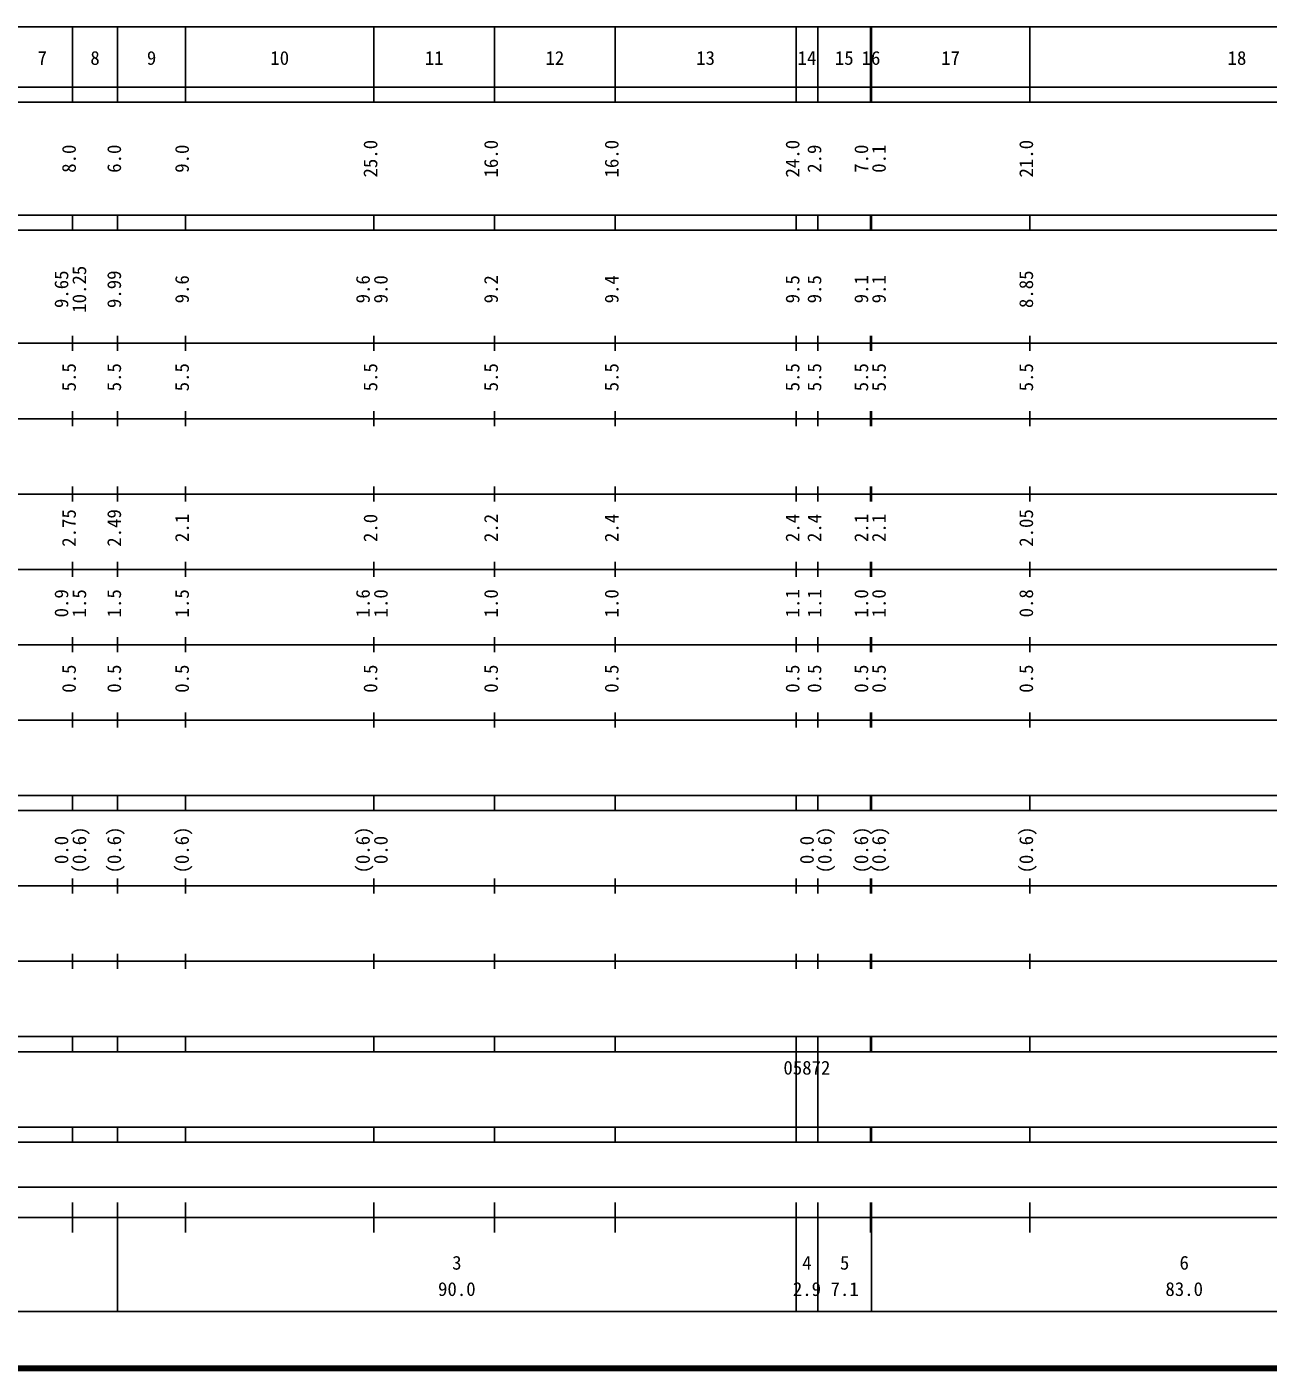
# Model space of a CAD drawing. Units: millimetres on the paper, enlarged 1000 times. Extents: x 40000 to 680000, y 20000 to 380000.
# Drawn here: x 255951 to 420640, y 20000 to 198000 of the extents above; entities that cross this region are included whole.
import ezdxf
from ezdxf.enums import TextEntityAlignment as Align

# ---------------------------------------------------------------- set-up
doc = ezdxf.new("R2010")
doc.units = ezdxf.units.MM
doc.header["$LTSCALE"] = 1000
doc.layers.add('M-TTL', color=2, linetype='Continuous', lineweight=140)
doc.layers.add('M-TTL-BAND', color=7, linetype='Continuous', lineweight=25)
doc.styles.add('ＭＳ ゴシック', font='')
doc.styles.get('ＭＳ ゴシック').set_extended_font_data('MS Gothic')

msp = doc.modelspace()

# ---------------------------------------------------------------- linework, layer by layer
at = {"layer": 'M-TTL'}
msp.add_line((40000, 20000), (680000, 20000), dxfattribs=at)
at = {"layer": 'M-TTL-BAND'}
for p, q in [((68000, 198000), (579000, 198000)), ((262000, 188000), (262000, 198000)), ((268000, 188000), (268000, 198000)), ((277000, 188000), (277000, 198000)), ((302000, 188000), (302000, 198000)), ((318000, 188000), (318000, 198000)), ((334000, 188000), (334000, 198000)), ((358000, 188000), (358000, 198000)), ((360900, 188000), (360900, 198000)), ((367900, 188000), (367900, 198000)), ((368000, 188000), (368000, 198000)), ((389000, 188000), (389000, 198000)), ((40000, 190000), (579000, 190000)), ((40000, 188000), (579000, 188000)), ((40000, 173000), (579000, 173000)), ((262000, 171000), (262000, 173000)), ((268000, 171000), (268000, 173000)), ((277000, 171000), (277000, 173000)), ((302000, 171000), (302000, 173000)), ((318000, 171000), (318000, 173000)), ((334000, 171000), (334000, 173000)), ((358000, 171000), (358000, 173000)), ((360900, 171000), (360900, 173000)), ((367900, 171000), (367900, 173000)), ((368000, 171000), (368000, 173000)), ((389000, 171000), (389000, 173000)), ((40000, 171000), (579000, 171000)), ((262000, 155000), (262000, 157000)), ((268000, 155000), (268000, 157000)), ((277000, 155000), (277000, 157000)), ((302000, 155000), (302000, 157000)), ((318000, 155000), (318000, 157000)), ((334000, 155000), (334000, 157000)), ((358000, 155000), (358000, 157000)), ((360900, 155000), (360900, 157000)), ((367900, 155000), (367900, 157000)), ((368000, 155000), (368000, 157000)), ((389000, 155000), (389000, 157000)), ((40000, 156000), (579000, 156000)), ((46000, 146000), (579000, 146000)), ((262000, 145000), (262000, 147000)), ((268000, 145000), (268000, 147000)), ((277000, 145000), (277000, 147000)), ((302000, 145000), (302000, 147000)), ((318000, 145000), (318000, 147000)), ((334000, 145000), (334000, 147000)), ((358000, 145000), (358000, 147000)), ((360900, 145000), (360900, 147000)), ((367900, 145000), (367900, 147000)), ((368000, 145000), (368000, 147000)), ((389000, 145000), (389000, 147000)), ((52000, 136000), (579000, 136000)), ((262000, 135000), (262000, 137000)), ((268000, 135000), (268000, 137000)), ((277000, 135000), (277000, 137000)), ((302000, 135000), (302000, 137000)), ((318000, 135000), (318000, 137000)), ((334000, 135000), (334000, 137000)), ((358000, 135000), (358000, 137000)), ((360900, 135000), (360900, 137000)), ((367900, 135000), (367900, 137000)), ((368000, 135000), (368000, 137000)), ((389000, 135000), (389000, 137000)), ((262000, 125000), (262000, 127000)), ((268000, 125000), (268000, 127000)), ((277000, 125000), (277000, 127000)), ((302000, 125000), (302000, 127000)), ((318000, 125000), (318000, 127000)), ((334000, 125000), (334000, 127000)), ((358000, 125000), (358000, 127000)), ((360900, 125000), (360900, 127000)), ((367900, 125000), (367900, 127000)), ((368000, 125000), (368000, 127000)), ((389000, 125000), (389000, 127000)), ((46000, 126000), (579000, 126000)), ((52000, 116000), (579000, 116000)), ((262000, 115000), (262000, 117000)), ((268000, 115000), (268000, 117000)), ((277000, 115000), (277000, 117000)), ((302000, 115000), (302000, 117000)), ((318000, 115000), (318000, 117000)), ((334000, 115000), (334000, 117000)), ((358000, 115000), (358000, 117000)), ((360900, 115000), (360900, 117000)), ((367900, 115000), (367900, 117000)), ((368000, 115000), (368000, 117000)), ((389000, 115000), (389000, 117000)), ((262000, 105000), (262000, 107000)), ((268000, 105000), (268000, 107000)), ((277000, 105000), (277000, 107000)), ((302000, 105000), (302000, 107000)), ((318000, 105000), (318000, 107000)), ((334000, 105000), (334000, 107000)), ((358000, 105000), (358000, 107000)), ((360900, 105000), (360900, 107000)), ((367900, 105000), (367900, 107000)), ((368000, 105000), (368000, 107000)), ((389000, 105000), (389000, 107000)), ((46000, 106000), (579000, 106000)), ((40000, 96000), (579000, 96000)), ((262000, 94000), (262000, 96000)), ((268000, 94000), (268000, 96000)), ((277000, 94000), (277000, 96000)), ((302000, 94000), (302000, 96000)), ((318000, 94000), (318000, 96000)), ((334000, 94000), (334000, 96000)), ((358000, 94000), (358000, 96000)), ((360900, 94000), (360900, 96000)), ((367900, 94000), (367900, 96000)), ((368000, 94000), (368000, 96000)), ((389000, 94000), (389000, 96000)), ((40000, 94000), (579000, 94000)), ((49000, 84000), (579000, 84000)), ((262000, 83000), (262000, 85000)), ((268000, 83000), (268000, 85000)), ((277000, 83000), (277000, 85000)), ((302000, 83000), (302000, 85000)), ((318000, 83000), (318000, 85000)), ((334000, 83000), (334000, 85000)), ((358000, 83000), (358000, 85000)), ((360900, 83000), (360900, 85000)), ((367900, 83000), (367900, 85000)), ((368000, 83000), (368000, 85000)), ((389000, 83000), (389000, 85000)), ((262000, 73000), (262000, 75000)), ((268000, 73000), (268000, 75000)), ((277000, 73000), (277000, 75000)), ((302000, 73000), (302000, 75000)), ((318000, 73000), (318000, 75000)), ((334000, 73000), (334000, 75000)), ((358000, 73000), (358000, 75000)), ((360900, 73000), (360900, 75000)), ((367900, 73000), (367900, 75000)), ((368000, 73000), (368000, 75000)), ((389000, 73000), (389000, 75000)), ((40000, 74000), (579000, 74000)), ((40000, 64000), (579000, 64000)), ((262000, 62000), (262000, 64000)), ((268000, 62000), (268000, 64000)), ((277000, 62000), (277000, 64000)), ((302000, 62000), (302000, 64000)), ((318000, 62000), (318000, 64000)), ((334000, 62000), (334000, 64000)), ((358000, 62000), (358000, 64000)), ((360900, 62000), (360900, 64000)), ((367900, 62000), (367900, 64000)), ((368000, 62000), (368000, 64000)), ((389000, 62000), (389000, 64000)), ((40000, 62000), (579000, 62000)), ((358000, 52000), (358000, 62000)), ((360900, 52000), (360900, 62000)), ((40000, 52000), (579000, 52000)), ((262000, 50000), (262000, 52000)), ((268000, 50000), (268000, 52000)), ((277000, 50000), (277000, 52000)), ((302000, 50000), (302000, 52000)), ((318000, 50000), (318000, 52000)), ((334000, 50000), (334000, 52000)), ((358000, 50000), (358000, 52000)), ((360900, 50000), (360900, 52000)), ((367900, 50000), (367900, 52000)), ((368000, 50000), (368000, 52000)), ((389000, 50000), (389000, 52000)), ((40000, 50000), (579000, 50000)), ((71000, 44000), (565000, 44000)), ((262000, 38000), (262000, 42000)), ((268000, 27500), (268000, 42000)), ((277000, 38000), (277000, 42000)), ((302000, 38000), (302000, 42000)), ((318000, 38000), (318000, 42000)), ((334000, 38000), (334000, 42000)), ((358000, 27500), (358000, 42000)), ((360900, 27500), (360900, 42000)), ((367900, 38000), (367900, 42000)), ((368000, 27500), (368000, 42000)), ((389000, 38000), (389000, 42000)), ((40000, 40000), (579000, 40000)), ((68000, 27500), (579000, 27500))]:
    msp.add_line(p, q, dxfattribs=at)

# ---------------------------------------------------------------- texts
at = {"layer": 'M-TTL-BAND', "style": 'ＭＳ ゴシック'}
for s, p in [('7', (258000, 192405)), ('8', (265000, 192405)), ('9', (272500, 192405)), ('10', (289500, 192405)), ('11', (310000, 192405)), ('12', (326000, 192405)), ('13', (346000, 192405)), ('14', (359450, 192405)), ('15', (364400, 192405)), ('16', (367950, 192405)), ('17', (378500, 192405)), ('18', (416500, 192405)), ('3', (313000, 32523)), ('4', (359450, 32523)), ('5', (364450, 32523)), ('6', (409500, 32523)), ('90.0', (313000, 29033)), ('2.9', (359450, 29033)), ('7.1', (364450, 29033)), ('83.0', (409500, 29033))]:
    msp.add_text(s, height=1833, dxfattribs=at).set_placement(p, align=Align.BOTTOM_CENTER)
for s, p in [('8.0', (263000, 180500)), ('6.0', (269000, 180500)), ('9.0', (278000, 180500)), ('25.0', (303000, 180500)), ('16.0', (319000, 180500)), ('16.0', (335000, 180500)), ('24.0', (359000, 180500)), ('2.9', (361900, 180500)), ('7.0', (368122, 180500)), ('0.1', (370458, 180500)), ('21.0', (390000, 180500)), ('10.25', (264370, 163174)), ('9.65', (262000, 163174)), ('9.99', (269000, 163174)), ('9.6', (278000, 163174)), ('9.6', (302000, 163174)), ('9.0', (304370, 163174)), ('9.2', (319000, 163174)), ('9.4', (335000, 163174)), ('9.5', (359000, 163174)), ('9.5', (361900, 163174)), ('9.1', (368122, 163174)), ('9.1', (370458, 163174)), ('8.85', (390000, 163174)), ('5.5', (263000, 151500)), ('5.5', (269000, 151500)), ('5.5', (278000, 151500)), ('5.5', (303000, 151500)), ('5.5', (319000, 151500)), ('5.5', (335000, 151500)), ('5.5', (359000, 151500)), ('5.5', (361900, 151500)), ('5.5', (368122, 151500)), ('5.5', (370458, 151500)), ('5.5', (390000, 151500)), ('2.75', (263000, 131500)), ('2.49', (269000, 131500)), ('2.05', (390000, 131500)), ('2.1', (278000, 131500)), ('2.0', (303000, 131500)), ('2.2', (319000, 131500)), ('2.4', (335000, 131500)), ('2.4', (359000, 131500)), ('2.4', (361900, 131500)), ('2.1', (368122, 131500)), ('2.1', (370458, 131500)), ('0.9', (262000, 121500)), ('1.5', (264370, 121500)), ('1.5', (269000, 121500)), ('1.5', (278000, 121500)), ('1.6', (302000, 121500)), ('1.0', (304370, 121500)), ('1.0', (319000, 121500)), ('1.0', (335000, 121500)), ('1.1', (359000, 121500)), ('1.1', (361900, 121500)), ('1.0', (368122, 121500)), ('1.0', (370458, 121500)), ('0.8', (390000, 121500)), ('0.5', (263000, 111500)), ('0.5', (269000, 111500)), ('0.5', (278000, 111500)), ('0.5', (303000, 111500)), ('0.5', (319000, 111500)), ('0.5', (335000, 111500)), ('0.5', (359000, 111500)), ('0.5', (361900, 111500)), ('0.5', (368122, 111500)), ('0.5', (370458, 111500)), ('0.5', (390000, 111500)), ('(0.6)', (264370, 88764)), ('(0.6)', (269000, 88764)), ('(0.6)', (278000, 88764)), ('(0.6)', (302000, 88764)), ('(0.6)', (363270, 88764)), ('(0.6)', (368122, 88764)), ('(0.6)', (370458, 88764)), ('(0.6)', (390000, 88764)), ('0.0', (262000, 88764)), ('0.0', (304370, 88764)), ('0.0', (360900, 88764))]:
    msp.add_text(s, height=1833, rotation=90, dxfattribs=at).set_placement(p, align=Align.BOTTOM_CENTER)
msp.add_text('05872', height=1833, dxfattribs=at).set_placement((356325, 58405), align=Align.BOTTOM_LEFT)

doc.saveas('drawing.dxf')
